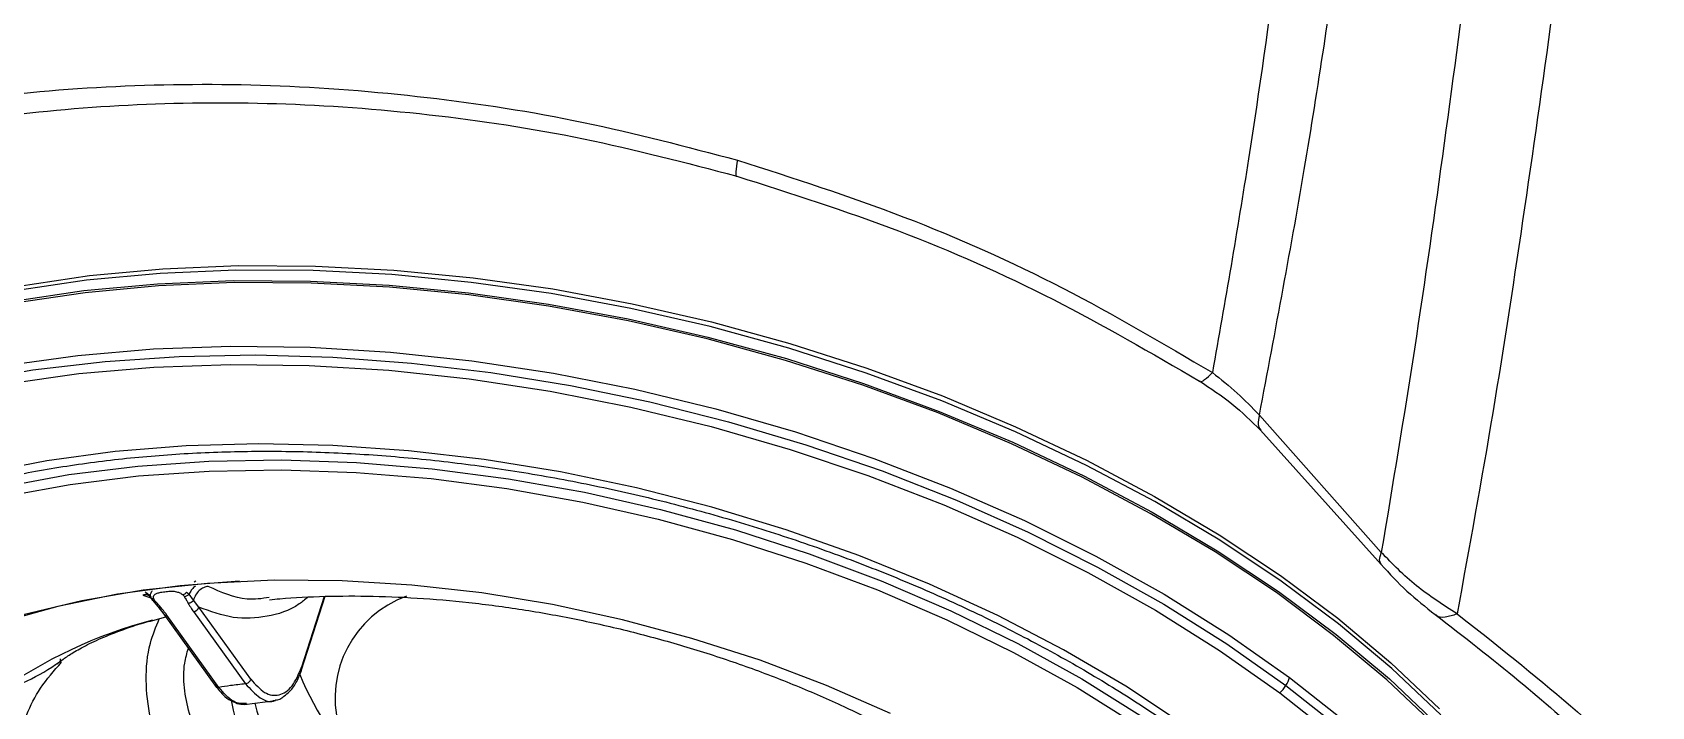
# Model space of a CAD drawing. Extents: x 939 to 1039, y 781 to 934.
# Drawn here: x 967.244 to 971.042, y 870.963 to 872.543 of the extents above; entities that cross this region are included whole.
import ezdxf

# ---------------------------------------------------------------- set-up
doc = ezdxf.new("R2010")
doc.units = 0
doc.header["$MEASUREMENT"] = 0
doc.layers.add('1', color=4, linetype='Continuous')

# ---------------------------------------------------------------- blocks, each defined once
blk = doc.blocks.new('Envoy')
at = {"layer": '1', "color": 3, "linetype": 'Continuous', "lineweight": 25}
for p, q in [((31.7543, 72.15), (31.4682, 72.472)), ((31.4713, 72.4366), (31.7538, 72.1218)), ((28.9743, 72.0826), (28.9698, 72.0805)), ((28.8497, 72.0501), (28.8683, 72.0435)), ((28.8673, 72.0452), (28.8677, 72.0444)), ((28.8682, 72.0433), (28.8722, 72.0379)), ((28.952, 72.0565), (28.958, 72.0519)), ((28.9686, 72.0381), (28.958, 72.0519)), ((29.2749, 72.0469), (29.2218, 71.8808)), ((29.2222, 71.8746), (29.2773, 72.0471)), ((28.8722, 72.0379), (28.8851, 72.0229)), ((28.8849, 72.023), (28.8992, 72.005)), ((28.8989, 72.0055), (29.0228, 71.8335)), ((29.028, 71.8338), (28.9061, 72.0031)), ((28.9813, 72.0218), (28.9686, 72.0381)), ((28.9686, 72.0113), (29.0904, 71.8421)), ((29.1031, 71.8526), (28.9813, 72.0218)), ((28.8734, 71.9907), (28.9037, 71.9988)), ((28.6575, 71.8893), (28.657, 71.9003)), ((29.0881, 71.7936), (29.1605, 71.8033))]:
    blk.add_line(p, q, dxfattribs=at)
at = {"layer": '1', "color": 3, "linetype": 'Continuous', "lineweight": 25, "flags": 128}
for points in [[(31.8937, 71.7697), (31.7792, 71.8777), (31.6542, 71.9823), (31.5193, 72.0827), (31.3753, 72.1784), (31.2229, 72.269), (31.0629, 72.3539), (30.8962, 72.4327), (30.7237, 72.505), (30.5463, 72.5704), (30.365, 72.6285), (30.1806, 72.6791), (29.9943, 72.7218), (29.807, 72.7565), (29.6196, 72.7829), (29.4333, 72.8009), (29.2489, 72.8104), (29.0675, 72.8114), (28.8901, 72.8038), (28.7175, 72.7877), (28.5507, 72.7633)], [(28.5586, 72.7741), (28.7249, 72.7986), (28.8969, 72.8146), (29.0738, 72.8221), (29.2546, 72.8211), (29.4384, 72.8116), (29.6242, 72.7937), (29.8109, 72.7674), (29.9977, 72.7328), (30.1834, 72.6902), (30.3672, 72.6398), (30.5479, 72.5819), (30.7248, 72.5167), (30.8967, 72.4446), (31.0629, 72.3661), (31.2223, 72.2814), (31.3742, 72.1911), (31.5178, 72.0957), (31.6523, 71.9956), (31.7769, 71.8914), (31.891, 71.7837)], [(28.5446, 72.7389), (28.7114, 72.7634), (28.884, 72.7794), (29.0614, 72.787), (29.2428, 72.786), (29.4272, 72.7765), (29.6135, 72.7585), (29.8009, 72.7321), (29.9882, 72.6974), (30.1746, 72.6547), (30.3589, 72.6042), (30.5402, 72.546), (30.7176, 72.4806), (30.8901, 72.4083), (31.0568, 72.3295), (31.2168, 72.2446), (31.3692, 72.154), (31.5132, 72.0583), (31.6481, 71.9579), (31.7731, 71.8534), (31.8876, 71.7453)], [(31.8813, 71.7436), (31.7672, 71.8514), (31.6425, 71.9556), (31.5081, 72.0557), (31.3645, 72.1511), (31.2125, 72.2414), (31.053, 72.3261), (30.8869, 72.4047), (30.7149, 72.4768), (30.538, 72.5419), (30.3572, 72.5999), (30.1734, 72.6503), (29.9877, 72.6929), (29.8009, 72.7274), (29.6141, 72.7538), (29.4283, 72.7717), (29.2445, 72.7812), (29.0636, 72.7822), (28.8867, 72.7747), (28.7147, 72.7586), (28.5484, 72.7342)], [(28.4294, 72.5491), (28.5921, 72.5776), (28.761, 72.5977), (28.9351, 72.6095), (29.1137, 72.6128), (29.2957, 72.6075), (29.4802, 72.5938), (29.6662, 72.5717), (29.8526, 72.5414), (30.0386, 72.5029), (30.223, 72.4564), (30.405, 72.4024), (30.5835, 72.3409), (30.7576, 72.2724), (30.9264, 72.1972), (31.0889, 72.1157), (31.2444, 72.0284), (31.3919, 71.9356), (31.5307, 71.838)], [(27.9211, 72.4068), (28.0591, 72.4642), (28.2065, 72.5138), (28.3627, 72.555), (28.5267, 72.5878), (28.6976, 72.6118), (28.8744, 72.6271), (29.0563, 72.6335), (29.242, 72.6309), (29.4307, 72.6194), (29.6213, 72.5991), (29.8126, 72.57), (30.0036, 72.5324), (30.1933, 72.4864), (30.3806, 72.4322), (30.5644, 72.3703), (30.7438, 72.3009), (30.9176, 72.2245), (31.085, 72.1414), (31.245, 72.0521), (31.3967, 71.9571), (31.5392, 71.857)], [(27.9305, 72.366), (28.0672, 72.423), (28.2133, 72.4721), (28.3681, 72.513), (28.5306, 72.5454), (28.7, 72.5693), (28.8753, 72.5844), (29.0555, 72.5907), (29.2396, 72.5882), (29.4266, 72.5768), (29.6154, 72.5567), (29.805, 72.5278), (29.9944, 72.4905), (30.1823, 72.4449), (30.368, 72.3913), (30.5501, 72.3299), (30.7279, 72.2612), (30.9002, 72.1854), (31.066, 72.103), (31.2246, 72.0145), (31.3749, 71.9204), (31.5162, 71.8212)], [(31.293, 71.7454), (31.155, 71.8364), (31.0087, 71.9221), (30.855, 72.0021), (30.6947, 72.0759), (30.5289, 72.1431), (30.3584, 72.2033), (30.1843, 72.2562), (30.0076, 72.3013), (29.8294, 72.3386), (29.6506, 72.3677), (29.4724, 72.3884), (29.2957, 72.4008), (29.1216, 72.4046), (28.9511, 72.3999), (28.7852, 72.3867), (28.6249, 72.365), (28.4712, 72.335)], [(28.5213, 72.3036), (28.6762, 72.3323), (28.8377, 72.3525), (29.0046, 72.364), (29.1761, 72.3667), (29.3511, 72.3607), (29.5284, 72.346), (29.707, 72.3227), (29.8859, 72.2909), (30.0638, 72.2508), (30.2397, 72.2027), (30.4125, 72.1468), (30.5812, 72.0835), (30.7447, 72.0132), (30.9021, 71.9364), (31.0523, 71.8534), (31.1944, 71.7648)], [(28.5409, 72.2841), (28.679, 72.3092), (28.8395, 72.3293), (29.0054, 72.3407), (29.1759, 72.3435), (29.3498, 72.3375), (29.526, 72.3229), (29.7036, 72.2997), (29.8813, 72.2681), (30.0582, 72.2283), (30.233, 72.1804), (30.4048, 72.1249), (30.5725, 72.062), (30.735, 71.9921), (30.8914, 71.9157), (31.0407, 71.8332), (31.1819, 71.7452), (31.2078, 71.7279)], [(29.0765, 72.0827), (28.9372, 72.0718), (28.7905, 72.0518), (28.6506, 72.0233), (28.5183, 71.9866)], [(30.6031, 71.7726), (30.4528, 71.8384), (30.2972, 71.8972), (30.1375, 71.9486), (29.9748, 71.9922), (29.8102, 72.0278), (29.6451, 72.055), (29.4804, 72.0736), (29.3175, 72.0837), (29.1575, 72.0849), (29.0016, 72.0775), (28.8508, 72.0613), (28.7063, 72.0365), (28.5691, 72.0034)], [(31.5392, 71.857), (31.6718, 71.7523), (31.7938, 71.6436), (31.9044, 71.5315), (32.003, 71.4166), (32.089, 71.2996), (32.1621, 71.1812), (32.2217, 71.0619), (32.2676, 70.9425), (32.2995, 70.8236), (32.3035, 70.8034)], [(31.5162, 71.8212), (31.6476, 71.7174), (31.7685, 71.6097), (31.8781, 71.4986), (31.9758, 71.3848), (32.0611, 71.2688), (32.1335, 71.1514), (32.1926, 71.0332), (32.238, 70.9148), (32.2696, 70.797), (32.2871, 70.6804), (32.2905, 70.5655), (32.2797, 70.4532), (32.2548, 70.344), (32.2158, 70.2384), (32.1632, 70.1372), (32.097, 70.0408), (32.0178, 69.9499), (31.9259, 69.8649), (31.8218, 69.7862), (31.7063, 69.7144), (31.5797, 69.6499)], [(31.5307, 71.838), (31.66, 71.7361), (31.7792, 71.6303), (31.8876, 71.5212), (31.9846, 71.4095), (32.0698, 71.2957), (32.1426, 71.1804), (32.2027, 71.0643), (32.2498, 70.9479), (32.2836, 70.8319), (32.3039, 70.7169), (32.3106, 70.6035), (32.3037, 70.4923), (32.2832, 70.384), (32.2492, 70.279), (32.2019, 70.178), (32.1698, 70.1234)]]:
    blk.add_lwpolyline(points, dxfattribs=at)
at = {"layer": '1', "color": 3, "linetype": 'Continuous', "lineweight": 25}
for centre, radius, start, end in [((29.5541, 71.8087), 0.2537, 109.8779, 194.6781), ((28.9045, 72.0102), 0.00731, 219.8284, 282.9683), ((28.9663, 72.027), 0.0159, 278.444, 340.8174), ((29.1591, 70.8997), 1.1283, 104.7408, 125.3102), ((28.3414, 72.3384), 0.5438, 287.7246, 306.2819), ((30.0595, 72.228), 0.9173, 203.408, 221.8983), ((31.4763, 71.874), 0.0652, 326.5136, 344.8789), ((31.4639, 71.8807), 0.0792, 311.304, 327.4172), ((29.5651, 71.8977), 0.5168, 190.8951, 226.0578)]:
    blk.add_arc(centre, radius, start, end, dxfattribs=at)
for points, knots in [([(31.9972, 78.3582), (31.9888, 78.2183), (31.9718, 77.9351), (31.941, 77.5153), (31.9065, 77.0948), (31.8693, 76.6811), (31.83, 76.273), (31.7885, 75.8725), (31.7414, 75.4484), (31.6895, 75.0011), (31.6334, 74.5252), (31.5755, 74.0449), (31.5129, 73.5597), (31.4454, 73.0677), (31.3875, 72.7384), (31.3581, 72.5714)], [0, 0, 0, 0, 0.0703853, 0.1424747, 0.2137837, 0.2863395, 0.3567046, 0.4265107, 0.4962372, 0.5798951, 0.6622875, 0.7464218, 0.8310211, 0.9143049, 1, 1, 1, 1]), ([(31.4682, 72.472), (31.5059, 72.67), (31.5803, 73.0611), (31.6658, 73.6457), (31.7452, 74.2209), (31.8189, 74.7942), (31.8852, 75.3302), (31.9466, 75.832), (32.0039, 76.3021), (32.0613, 76.7788), (32.1192, 77.2628), (32.1765, 77.7469), (32.2143, 78.0704), (32.2329, 78.2299)], [0, 0, 0, 0, 0.102671, 0.202842, 0.304255, 0.403876, 0.503661, 0.584721, 0.666585, 0.74982, 0.833497, 0.917902, 1, 1, 1, 1]), ([(32.1378, 75.0812), (32.1272, 74.9829), (32.1055, 74.783), (32.072, 74.4822), (32.0375, 74.1821), (32.0023, 73.8867), (31.9582, 73.5291), (31.9026, 73.1095), (31.8341, 72.6285), (31.7808, 72.3088), (31.7543, 72.15)], [0, 0, 0, 0, 0.0987, 0.200541, 0.301512, 0.400781, 0.500347, 0.668159, 0.835168, 1, 1, 1, 1]), ([(32.3468, 74.9368), (32.3342, 74.8387), (32.3086, 74.6392), (32.271, 74.3372), (32.2337, 74.035), (32.1968, 73.7365), (32.1505, 73.3764), (32.0909, 72.9574), (32.0184, 72.4784), (31.9607, 72.1631), (31.932, 72.0063)], [0, 0, 0, 0, 0.098395, 0.20003, 0.300864, 0.400151, 0.499961, 0.667846, 0.834938, 1, 1, 1, 1]), ([(35.7775, 73.1881), (35.5995, 73.3038), (35.2429, 73.5356), (34.6889, 73.8589), (34.1213, 74.163), (33.5406, 74.4443), (32.95, 74.7048), (32.5477, 74.8595), (32.3468, 74.9368)], [0, 0, 0, 0, 0.166443, 0.333464, 0.500641, 0.667569, 0.834027, 1, 1, 1, 1]), ([(28.098, 73.1475), (28.2088, 73.1703), (28.4305, 73.216), (28.7845, 73.2468), (29.1473, 73.2495), (29.515, 73.2209), (29.8826, 73.1646), (30.1239, 73.1009), (30.244, 73.0692)], [0, 0, 0, 0, 0.167519, 0.335317, 0.502907, 0.669827, 0.835656, 1, 1, 1, 1]), ([(28.1722, 73.1086), (28.2746, 73.1298), (28.481, 73.1726), (28.8145, 73.2028), (29.1625, 73.2068), (29.5209, 73.1803), (29.8836, 73.1259), (30.1231, 73.0632), (30.2427, 73.0318)], [0, 0, 0, 0, 0.162655, 0.3277467, 0.4947128, 0.6628907, 0.83156, 1, 1, 1, 1]), ([(30.244, 73.0692), (30.2427, 73.0595), (30.24, 73.0402), (30.2404, 73.0298), (30.2427, 73.0321), (30.2429, 73.0323)], [0, 0, 0, 0, 0.4868657, 0.9737321, 1, 1, 1, 1]), ([(30.244, 73.0692), (30.375, 73.0272), (30.6357, 72.9435), (31.0102, 72.7762), (31.2425, 72.6394), (31.3581, 72.5714)], [0, 0, 0, 0, 0.33667, 0.670024, 1, 1, 1, 1]), ([(30.2427, 73.0318), (30.3699, 72.9913), (30.6233, 72.9105), (30.988, 72.749), (31.2151, 72.6171), (31.3282, 72.5514)], [0, 0, 0, 0, 0.335984, 0.669285, 1, 1, 1, 1]), ([(31.3286, 72.552), (31.3287, 72.5517), (31.3297, 72.5482), (31.3389, 72.5531), (31.3517, 72.5653), (31.3581, 72.5714)], [0, 0, 0, 0, 0.05133, 0.525661, 1, 1, 1, 1]), ([(31.3581, 72.5714), (31.3778, 72.5559), (31.4163, 72.5254), (31.4512, 72.4896), (31.4682, 72.472)], [0, 0, 0, 0, 0.5104969, 1, 1, 1, 1]), ([(31.3273, 72.552), (31.3536, 72.5346), (31.4059, 72.5001), (31.4495, 72.4578), (31.4711, 72.4367)], [0, 0, 0, 0, 0.503406, 1, 1, 1, 1]), ([(31.4682, 72.472), (31.4665, 72.4641), (31.4633, 72.4485), (31.4688, 72.4406), (31.4715, 72.4368)], [0, 0, 0, 0, 0.514598, 1, 1, 1, 1]), ([(28.0905, 72.1846), (28.1108, 72.1936), (28.1697, 72.22), (28.2739, 72.2588), (28.4052, 72.2985), (28.5437, 72.3311), (28.6887, 72.3565), (28.8394, 72.3746), (28.995, 72.3852), (29.1546, 72.3884), (29.3174, 72.3839), (29.4825, 72.372), (29.6491, 72.3525), (29.8162, 72.3257), (29.9829, 72.2916), (30.1484, 72.2505), (30.3117, 72.2025), (30.472, 72.148), (30.6284, 72.0871), (30.7801, 72.0203), (30.9262, 71.948), (31.066, 71.8704), (31.1988, 71.7881), (31.3237, 71.7015), (31.4402, 71.6111), (31.5476, 71.5173), (31.6454, 71.4208), (31.7331, 71.3221), (31.8102, 71.2216), (31.8764, 71.12), (31.9313, 71.0177), (31.975, 70.9154), (32.0058, 70.8137), (32.0225, 70.7408), (32.0253, 70.7025), (32.0257, 70.6973)], [0, 0, 0, 0, 0.016539, 0.048071, 0.079606, 0.11114, 0.14268, 0.174226, 0.205781, 0.237346, 0.268918, 0.300499, 0.332084, 0.363676, 0.39527, 0.426865, 0.458461, 0.490055, 0.521645, 0.55323, 0.584808, 0.616377, 0.647937, 0.679486, 0.711023, 0.742549, 0.774064, 0.805572, 0.837078, 0.868587, 0.900112, 0.93167, 0.963283, 0.994978, 1, 1, 1, 1]), ([(26.8042, 72.1344), (26.784, 72.0576), (26.7434, 71.904), (26.7493, 71.6593), (26.8041, 71.4093), (26.9117, 71.1571), (27.0689, 70.9073), (27.2734, 70.6641), (27.5216, 70.4317), (27.8093, 70.214), (28.1315, 70.0147), (28.4829, 69.8379), (28.8566, 69.6838), (29.1186, 69.6047), (29.2496, 69.5652)], [0, 0, 0, 0, 0.083333, 0.166667, 0.25, 0.333333, 0.416667, 0.5, 0.583333, 0.666667, 0.75, 0.833333, 0.916666, 1, 1, 1, 1]), ([(31.7539, 72.1221), (31.7521, 72.1252), (31.7484, 72.1314), (31.7523, 72.1436), (31.7543, 72.15)], [0, 0, 0, 0, 0.48331, 1, 1, 1, 1]), ([(31.7537, 72.1219), (31.7735, 72.1004), (31.8129, 72.0576), (31.8581, 72.0222), (31.8806, 72.0045)], [0, 0, 0, 0, 0.5019017, 1, 1, 1, 1]), ([(31.932, 72.0063), (31.8992, 72.0271), (31.8338, 72.0685), (31.7807, 72.1229), (31.7543, 72.15)], [0, 0, 0, 0, 0.501801, 1, 1, 1, 1]), ([(28.8695, 72.0461), (28.8665, 72.0476), (28.8605, 72.0508), (28.8533, 72.0503), (28.8497, 72.0501)], [0, 0, 0, 0, 0.490307, 1, 1, 1, 1]), ([(28.8552, 72.0575), (28.8574, 72.0561), (28.8623, 72.0528), (28.8655, 72.048), (28.8673, 72.0452)], [0, 0, 0, 0, 0.431274, 1, 1, 1, 1]), ([(28.8571, 72.0542), (28.86, 72.0524), (28.8655, 72.0489), (28.8689, 72.0431), (28.8706, 72.0402)], [0, 0, 0, 0, 0.506527, 1, 1, 1, 1]), ([(28.8718, 72.0601), (28.87, 72.0577), (28.8661, 72.0525), (28.8668, 72.0478), (28.8673, 72.0452)], [0, 0, 0, 0, 0.46574, 1, 1, 1, 1]), ([(28.8673, 72.0452), (28.8677, 72.0447), (28.8685, 72.0435), (28.8705, 72.0423), (28.8727, 72.0415), (28.8745, 72.0415), (28.8753, 72.0414)], [0, 0, 0, 0, 0.246643, 0.500066, 0.75359, 1, 1, 1, 1]), ([(28.8706, 72.0402), (28.8709, 72.0396), (28.8715, 72.0383), (28.8732, 72.0371), (28.8755, 72.0366), (28.8773, 72.0368), (28.8782, 72.0369)], [0, 0, 0, 0, 0.245324, 0.500066, 0.754748, 1, 1, 1, 1]), ([(28.8753, 72.0414), (28.875, 72.0426), (28.8743, 72.0452), (28.8756, 72.0489), (28.8791, 72.0525), (28.8853, 72.0554), (28.891, 72.0564), (28.8941, 72.057)], [0, 0, 0, 0, 0.151254, 0.315226, 0.497205, 0.734673, 1, 1, 1, 1]), ([(28.8782, 72.0369), (28.8775, 72.0377), (28.8763, 72.0392), (28.8756, 72.0407), (28.8753, 72.0414)], [0, 0, 0, 0, 0.559942, 1, 1, 1, 1]), ([(28.8941, 72.057), (28.8966, 72.0573), (28.9011, 72.0579), (28.9056, 72.0585), (28.9076, 72.0588)], [0, 0, 0, 0, 0.560012, 1, 1, 1, 1]), ([(28.9076, 72.0588), (28.9117, 72.0591), (28.9193, 72.0597), (28.9303, 72.0578), (28.9386, 72.0545), (28.942, 72.0518), (28.9436, 72.0505)], [0, 0, 0, 0, 0.333278, 0.622423, 0.821473, 1, 1, 1, 1]), ([(28.952, 72.0565), (28.9513, 72.0557), (28.95, 72.0542), (28.9471, 72.0519), (28.9449, 72.051), (28.9436, 72.0505)], [0, 0, 0, 0, 0.277289, 0.562337, 1, 1, 1, 1]), ([(28.9436, 72.0505), (28.9444, 72.0497), (28.9458, 72.0483), (28.9467, 72.0468), (28.9472, 72.0461)], [0, 0, 0, 0, 0.55985, 1, 1, 1, 1]), ([(28.958, 72.0519), (28.9573, 72.0511), (28.9559, 72.0496), (28.9531, 72.0478), (28.9501, 72.0465), (28.9481, 72.0462), (28.9472, 72.0461)], [0, 0, 0, 0, 0.2451987, 0.499913, 0.7547202, 1, 1, 1, 1]), ([(28.9472, 72.0461), (28.9489, 72.0432), (28.952, 72.0379), (28.955, 72.0327), (28.9563, 72.0304)], [0, 0, 0, 0, 0.560005, 1, 1, 1, 1]), ([(28.9732, 72.0709), (28.9724, 72.0704), (28.9687, 72.0681), (28.9631, 72.0617), (28.9597, 72.0551), (28.958, 72.0519)], [0, 0, 0, 0, 0.1177284, 0.5645694, 1, 1, 1, 1]), ([(29.0029, 72.0704), (28.9993, 72.0696), (28.9919, 72.068), (28.9815, 72.0608), (28.9729, 72.0505), (28.97, 72.0422), (28.9686, 72.0381)], [0, 0, 0, 0, 0.235382, 0.489363, 0.748909, 1, 1, 1, 1]), ([(29.2367, 72.0449), (29.2301, 72.0395), (29.2002, 72.015), (29.1413, 71.9974), (29.0621, 71.9919), (29.0082, 72.0118), (28.9813, 72.0218)], [0, 0, 0, 0, 0.087409, 0.391373, 0.695609, 1, 1, 1, 1]), ([(29.1463, 72.0443), (29.129, 72.0417), (29.082, 72.0349), (29.0335, 72.0567), (29.0029, 72.0704)], [0, 0, 0, 0, 0.368371, 1, 1, 1, 1]), ([(29.1467, 72.0392), (29.1549, 72.04), (29.1966, 72.044), (29.2769, 72.0479), (29.3894, 72.0484), (29.5077, 72.043), (29.63, 72.0318), (29.7553, 72.0145), (29.882, 71.9911), (30.0087, 71.9617), (30.134, 71.9267), (30.2565, 71.8865), (30.3749, 71.8416), (30.4854, 71.7935), (30.5566, 71.759), (30.5901, 71.7413), (30.5917, 71.7404)], [0, 0, 0, 0, 0.019184, 0.098395, 0.178383, 0.259254, 0.340873, 0.423086, 0.505733, 0.588651, 0.67167, 0.75459, 0.837224, 0.919412, 0.996253, 1, 1, 1, 1]), ([(28.8911, 72.0218), (28.8887, 72.0246), (28.8843, 72.0296), (28.88, 72.0347), (28.8782, 72.0369)], [0, 0, 0, 0, 0.559997, 1, 1, 1, 1]), ([(28.8834, 72.0268), (28.8835, 72.0259), (28.8837, 72.0242), (28.8855, 72.0224), (28.888, 72.0214), (28.8901, 72.0217), (28.8911, 72.0218)], [0, 0, 0, 0, 0.243053, 0.499933, 0.756933, 1, 1, 1, 1]), ([(28.9061, 72.0031), (28.9035, 72.0066), (28.8988, 72.0129), (28.8935, 72.0191), (28.8911, 72.0218)], [0, 0, 0, 0, 0.559961, 1, 1, 1, 1]), ([(28.9686, 72.0381), (28.9679, 72.0371), (28.9666, 72.0351), (28.9635, 72.0327), (28.9599, 72.0309), (28.9575, 72.0306), (28.9563, 72.0304)], [0, 0, 0, 0, 0.243098, 0.499951, 0.756956, 1, 1, 1, 1]), ([(28.9563, 72.0304), (28.9584, 72.0268), (28.9622, 72.0204), (28.9666, 72.0141), (28.9686, 72.0113)], [0, 0, 0, 0, 0.55999, 1, 1, 1, 1]), ([(31.8806, 72.0045), (31.9473, 71.9529), (32.0734, 71.8553), (32.2369, 71.7116), (32.371, 71.5836), (32.4781, 71.4726), (32.5583, 71.3831), (32.6233, 71.3063), (32.6852, 71.2288), (32.7556, 71.1344), (32.8321, 71.0206), (32.9099, 70.889), (32.9503, 70.7996), (32.9719, 70.7517)], [0, 0, 0, 0, 0.1270911, 0.2405058, 0.3401232, 0.4258657, 0.497701, 0.5473374, 0.6047244, 0.6788271, 0.7695329, 0.8766708, 1, 1, 1, 1]), ([(31.8812, 72.0053), (31.8819, 72.0044), (31.8868, 71.9984), (31.9034, 71.9972), (31.9224, 72.0033), (31.932, 72.0063)], [0, 0, 0, 0, 0.07952, 0.539755, 1, 1, 1, 1]), ([(31.932, 72.0063), (32.0225, 71.935), (32.204, 71.7918), (32.4447, 71.5651), (32.6588, 71.3341), (32.8396, 71.1029), (32.988, 70.8759), (33.0547, 70.7332), (33.0881, 70.6619)], [0, 0, 0, 0, 0.1654, 0.331615, 0.498458, 0.665675, 0.832967, 1, 1, 1, 1]), ([(28.6633, 71.9001), (28.6667, 71.9025), (28.676, 71.9092), (28.6999, 71.9238), (28.7387, 71.9436), (28.7895, 71.9645), (28.8348, 71.9806), (28.8661, 71.9888), (28.8734, 71.9907)], [0, 0, 0, 0, 0.114797, 0.323182, 0.528274, 0.732544, 0.937519, 1, 1, 1, 1]), ([(29.0141, 71.4923), (28.9905, 71.5215), (28.9433, 71.5801), (28.8951, 71.671), (28.8646, 71.7619), (28.8548, 71.8514), (28.8618, 71.9299), (28.8806, 71.9757), (28.8883, 71.9947)], [0, 0, 0, 0, 0.174258, 0.349119, 0.524806, 0.699605, 0.875617, 1, 1, 1, 1]), ([(29.0914, 71.5345), (29.0607, 71.5738), (28.9996, 71.6522), (28.9549, 71.7731), (28.9398, 71.8658), (28.9532, 71.914), (28.9565, 71.9256)], [0, 0, 0, 0, 0.302627, 0.602947, 0.904725, 1, 1, 1, 1]), ([(29.1854, 70.8204), (29.1443, 70.8415), (29.0365, 70.8969), (28.8885, 71.0051), (28.7456, 71.1383), (28.6383, 71.28), (28.5688, 71.4248), (28.539, 71.5685), (28.5522, 71.7058), (28.5919, 71.8158), (28.6416, 71.8727), (28.659, 71.8926)], [0, 0, 0, 0, 0.07567, 0.198291, 0.320913, 0.443535, 0.566156, 0.688777, 0.811399, 0.934021, 1, 1, 1, 1]), ([(28.6494, 71.8887), (28.6493, 71.8886), (28.6482, 71.8873), (28.6518, 71.8913), (28.6599, 71.8975), (28.6633, 71.9001)], [0, 0, 0, 0, 0.053983, 0.59494, 1, 1, 1, 1]), ([(29.0904, 71.8421), (29.0918, 71.8424), (29.0945, 71.8431), (29.0985, 71.8456), (29.1016, 71.8489), (29.1026, 71.8514), (29.1031, 71.8526)], [0, 0, 0, 0, 0.250032, 0.500037, 0.749958, 1, 1, 1, 1]), ([(29.1031, 71.8526), (29.1137, 71.8407), (29.1351, 71.8167), (29.1699, 71.8124), (29.2014, 71.8323), (29.215, 71.8647), (29.2218, 71.8808)], [0, 0, 0, 0, 0.247461, 0.499143, 0.751174, 1, 1, 1, 1]), ([(29.1803, 71.8131), (29.1852, 71.8166), (29.1964, 71.8247), (29.2113, 71.8463), (29.2191, 71.8667), (29.2229, 71.8769)], [0, 0, 0, 0, 0.274959, 0.639395, 1, 1, 1, 1]), ([(29.2224, 71.8761), (29.2226, 71.8767), (29.2232, 71.8781), (29.2223, 71.8797), (29.2218, 71.8808)], [0, 0, 0, 0, 0.36963, 1, 1, 1, 1]), ([(29.0199, 71.8415), (29.0198, 71.8404), (29.0196, 71.838), (29.0212, 71.8353), (29.0241, 71.8337), (29.0267, 71.8338), (29.028, 71.8338)], [0, 0, 0, 0, 0.2499239, 0.4999686, 0.7500169, 1, 1, 1, 1]), ([(29.0202, 71.837), (29.0259, 71.83), (29.0373, 71.8159), (29.0506, 71.8048), (29.0576, 71.802), (29.0584, 71.8017)], [0, 0, 0, 0, 0.470227, 0.941744, 1, 1, 1, 1]), ([(29.0904, 71.8421), (29.0787, 71.8407), (29.0577, 71.8382), (29.0371, 71.8352), (29.028, 71.8338)], [0, 0, 0, 0, 0.560055, 1, 1, 1, 1]), ([(29.0928, 71.7957), (29.0826, 71.7956), (29.061, 71.7955), (29.0394, 71.8206), (29.028, 71.8338)], [0, 0, 0, 0, 0.470925, 1, 1, 1, 1]), ([(29.0904, 71.8421), (29.1016, 71.83), (29.1241, 71.8057), (29.1509, 71.7965), (29.1623, 71.8047), (29.1631, 71.8053)], [0, 0, 0, 0, 0.482114, 0.963407, 1, 1, 1, 1]), ([(29.1549, 71.8026), (29.162, 71.8037), (29.171, 71.805), (29.1788, 71.8118), (29.1803, 71.8131)], [0, 0, 0, 0, 0.800338, 1, 1, 1, 1]), ([(29.0584, 71.8017), (29.0639, 71.7991), (29.0758, 71.7933), (29.0872, 71.794), (29.0933, 71.7944)], [0, 0, 0, 0, 0.466948, 1, 1, 1, 1]), ([(29.1125, 71.7969), (29.1189, 71.7719), (29.134, 71.713), (29.1865, 71.6274), (29.2422, 71.5711), (29.2662, 71.5469)], [0, 0, 0, 0, 0.294411, 0.696624, 1, 1, 1, 1])]:
    blk.add_open_spline(points, degree=3, knots=knots, dxfattribs=at)

msp = doc.modelspace()

# ---------------------------------------------------------------- block references
at = {"layer": '1'}
msp.add_blockref('Envoy', (938.6538, 799.1744), dxfattribs=at)

doc.saveas('drawing.dxf')
